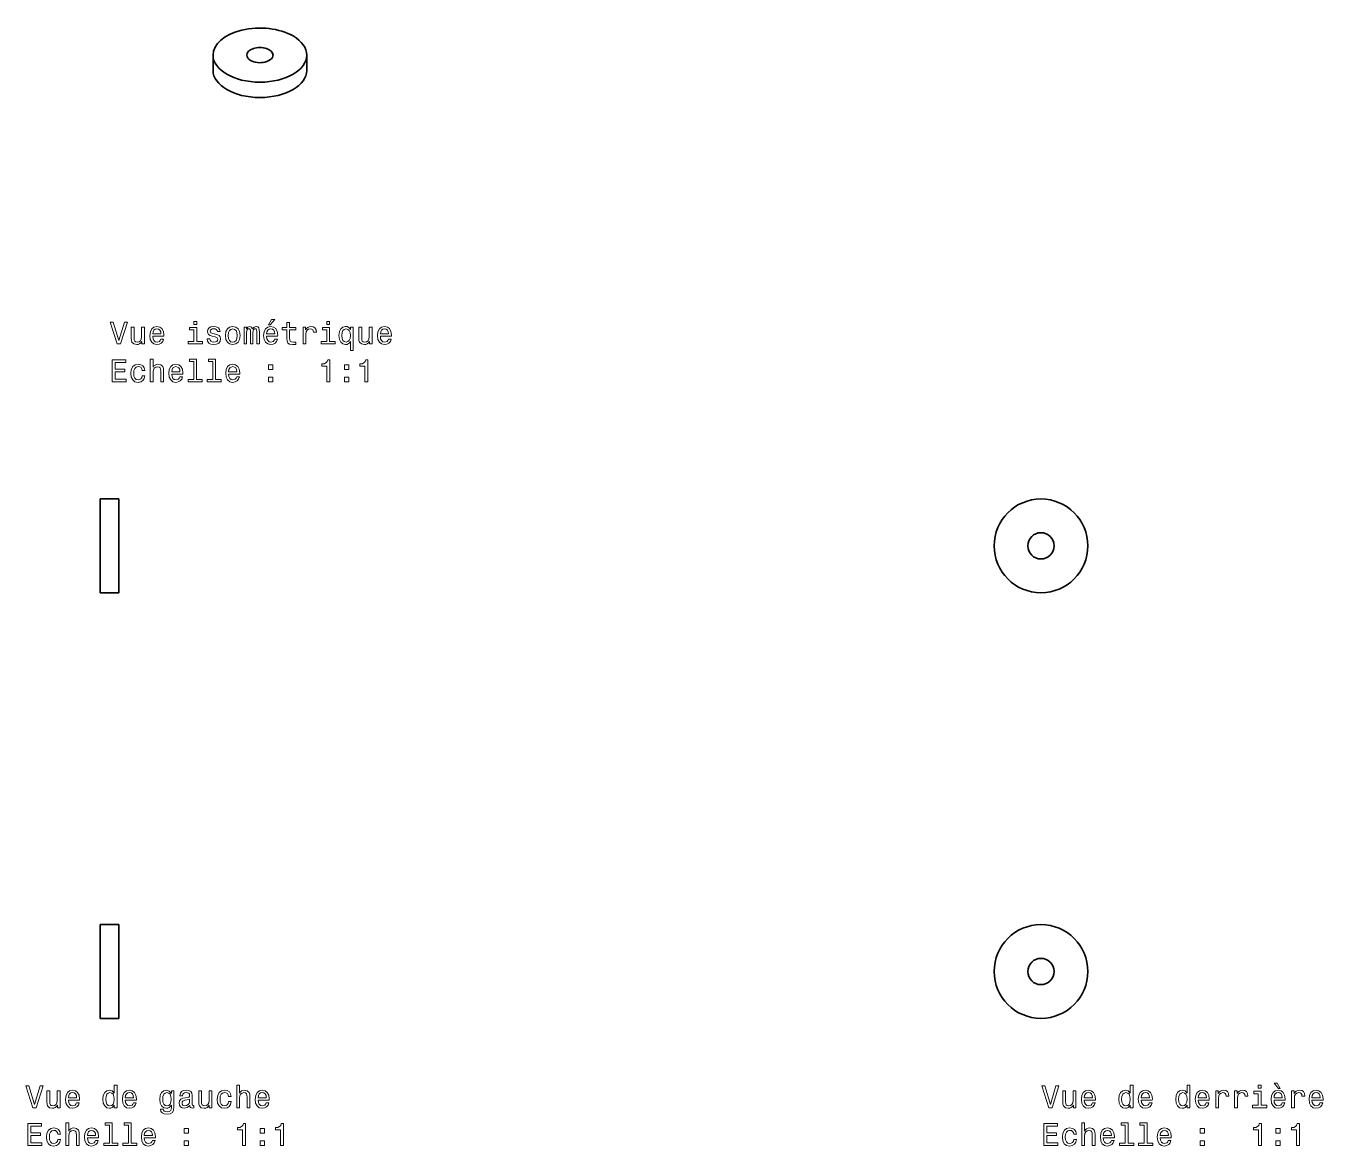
# Model space of a CAD drawing. Extents: x 503 to 938, y 323 to 566.
# Drawn here: x 730.2 to 937.9, y 358.5 to 537.8 of the extents above; entities that cross this region are included whole.
import ezdxf

# ---------------------------------------------------------------- set-up
doc = ezdxf.new("R2010")
doc.units = 0

msp = doc.modelspace()

# ---------------------------------------------------------------- linework, layer by layer
at = {"color": 7, "lineweight": 35, "ltscale": 0.061237}
for p, q in [((760.19, 530.65), (760.19, 533.1)), ((775.19, 530.65), (775.19, 533.1))]:
    msp.add_line(p, q, dxfattribs=at)
at = {"color": 7, "lineweight": 35, "ltscale": 0.1875}
for p, q in [((742.11, 454.56), (742.11, 462.06)), ((745.11, 454.56), (745.11, 462.06)), ((742.11, 447.06), (742.11, 454.56)), ((745.11, 447.06), (745.11, 454.56)), ((742.11, 386.44), (742.11, 393.94)), ((745.11, 386.44), (745.11, 393.94)), ((742.11, 378.94), (742.11, 386.44)), ((745.11, 378.94), (745.11, 386.44))]:
    msp.add_line(p, q, dxfattribs=at)
at = {"color": 7, "lineweight": 35, "ltscale": 0.075}
for p, q in [((742.11, 462.06), (745.11, 462.06)), ((742.11, 447.06), (745.11, 447.06)), ((742.11, 393.94), (745.11, 393.94)), ((742.11, 378.94), (745.11, 378.94))]:
    msp.add_line(p, q, dxfattribs=at)
at = {"color": 7, "lineweight": 13}
for points in [[(746, 490.38), (745.12, 487.4), (744.22, 490.38), (743.74, 490.38), (744.87, 486.87), (745.38, 486.87), (746.48, 490.38)], [(757.6, 490.49), (757.13, 490.49), (757.13, 489.99), (757.6, 489.99)], [(769.07, 489.95), (769.36, 489.95), (770.06, 490.8), (769.57, 490.8)], [(772, 489.11), (772, 487.75), (772.03, 487.31), (772.17, 487.01), (772.45, 486.84), (772.93, 486.77), (773.46, 486.8), (773.46, 487.18), (773.07, 487.15), (772.73, 487.19), (772.54, 487.32), (772.46, 487.53), (772.44, 487.83), (772.44, 489.11), (773.46, 489.11), (773.46, 489.49), (772.44, 489.49), (772.44, 490.28), (772, 490.28), (772, 489.49), (771.23, 489.49), (771.23, 489.11)], [(778.85, 490.49), (778.38, 490.49), (778.38, 489.99), (778.85, 489.99)], [(749.2, 489.58), (748.76, 489.58), (748.76, 488.02), (748.71, 487.65), (748.56, 487.39), (748.34, 487.23), (748.04, 487.18), (747.8, 487.22), (747.65, 487.34), (747.57, 487.55), (747.55, 487.84), (747.55, 489.58), (747.1, 489.58), (747.1, 487.8), (747.12, 487.44), (747.21, 487.14), (747.51, 486.87), (747.97, 486.77), (748.23, 486.81), (748.44, 486.9), (748.63, 487.06), (748.78, 487.28), (748.78, 486.87), (749.2, 486.87)], [(750.54, 488.1), (752.32, 488.1), (752.32, 488.3), (752.24, 488.88), (752.02, 489.32), (751.67, 489.58), (751.2, 489.67), (750.74, 489.57), (750.38, 489.29), (750.16, 488.83), (750.08, 488.23), (750.15, 487.61), (750.38, 487.15), (750.73, 486.87), (751.18, 486.77), (751.58, 486.84), (751.9, 487.01), (752.13, 487.28), (752.27, 487.65), (751.83, 487.65), (751.74, 487.45), (751.61, 487.29), (751.24, 487.17), (750.95, 487.23), (750.73, 487.41), (750.59, 487.69), (750.54, 488.08)], [(750.54, 488.47), (750.6, 488.82), (750.73, 489.07), (750.94, 489.23), (751.21, 489.29), (751.48, 489.23), (751.69, 489.07), (751.81, 488.82), (751.86, 488.47)], [(757.58, 487.24), (757.58, 489.49), (756.44, 489.49), (756.44, 489.11), (757.14, 489.11), (757.14, 487.24), (756.23, 487.24), (756.23, 486.87), (758.5, 486.87), (758.5, 487.24)], [(760.59, 488.45), (760.16, 488.55), (759.84, 488.67), (759.74, 488.9), (759.77, 489.07), (759.87, 489.19), (760.04, 489.27), (760.29, 489.3), (760.53, 489.27), (760.71, 489.18), (760.83, 489.04), (760.88, 488.86), (761.32, 488.86), (761.32, 488.87), (761.24, 489.2), (761.04, 489.45), (760.71, 489.61), (760.29, 489.67), (759.86, 489.61), (759.55, 489.45), (759.35, 489.2), (759.29, 488.89), (759.34, 488.59), (759.48, 488.37), (759.71, 488.22), (760.05, 488.12), (760.54, 488), (760.84, 487.87), (760.93, 487.77), (760.96, 487.62), (760.91, 487.43), (760.79, 487.29), (760.59, 487.2), (760.33, 487.17), (760.05, 487.2), (759.85, 487.3), (759.71, 487.48), (759.66, 487.71), (759.23, 487.71), (759.3, 487.31), (759.51, 487.02), (759.84, 486.84), (760.29, 486.77), (760.76, 486.84), (761.11, 487.02), (761.32, 487.3), (761.4, 487.67), (761.34, 487.99), (761.19, 488.2), (760.93, 488.34)], [(762.17, 488.22), (762.25, 487.61), (762.48, 487.15), (762.85, 486.87), (763.34, 486.77), (763.83, 486.87), (764.2, 487.15), (764.43, 487.6), (764.52, 488.22), (764.43, 488.84), (764.2, 489.3), (763.83, 489.57), (763.34, 489.67), (762.85, 489.57), (762.48, 489.29), (762.25, 488.84)], [(762.62, 488.23), (762.67, 488.68), (762.81, 489.01), (763.03, 489.21), (763.34, 489.28), (763.64, 489.21), (763.87, 489.01), (764.01, 488.68), (764.06, 488.23), (764.01, 487.77), (763.87, 487.44), (763.64, 487.23), (763.34, 487.17), (763.03, 487.23), (762.81, 487.44), (762.67, 487.77)], [(765.16, 486.87), (765.57, 486.87), (765.57, 488.68), (765.59, 488.95), (765.67, 489.15), (765.78, 489.27), (765.93, 489.31), (766.05, 489.27), (766.13, 489.17), (766.18, 489), (766.19, 488.77), (766.19, 486.87), (766.57, 486.87), (766.57, 488.68), (766.6, 488.95), (766.67, 489.15), (766.8, 489.27), (766.95, 489.31), (767.07, 489.27), (767.15, 489.17), (767.2, 488.77), (767.2, 486.87), (767.61, 486.87), (767.61, 488.74), (767.58, 489.13), (767.5, 489.43), (767.34, 489.61), (767.08, 489.67), (766.77, 489.57), (766.53, 489.28), (766.35, 489.57), (766.03, 489.67), (765.75, 489.57), (765.55, 489.29), (765.55, 489.58), (765.16, 489.58)], [(768.76, 488.1), (770.53, 488.1), (770.54, 488.3), (770.46, 488.88), (770.24, 489.32), (769.88, 489.58), (769.41, 489.67), (768.95, 489.57), (768.6, 489.29), (768.37, 488.83), (768.29, 488.23), (768.37, 487.61), (768.6, 487.15), (768.94, 486.87), (769.4, 486.77), (769.79, 486.84), (770.11, 487.01), (770.35, 487.28), (770.49, 487.65), (770.05, 487.65), (769.96, 487.45), (769.83, 487.29), (769.45, 487.17), (769.17, 487.23), (768.95, 487.41), (768.81, 487.69), (768.76, 488.08)], [(768.76, 488.47), (768.81, 488.82), (768.95, 489.07), (769.16, 489.23), (769.43, 489.29), (769.7, 489.23), (769.9, 489.07), (770.03, 488.82), (770.07, 488.47)], [(774.61, 486.87), (775.05, 486.87), (775.05, 488.42), (775.1, 488.79), (775.23, 489.06), (775.45, 489.22), (775.75, 489.28), (775.97, 489.24), (776.14, 489.14), (776.24, 488.97), (776.28, 488.74), (776.73, 488.74), (776.67, 489.15), (776.5, 489.44), (776.22, 489.61), (775.84, 489.67), (775.59, 489.63), (775.36, 489.53), (775.17, 489.36), (775.01, 489.13), (775.01, 489.58), (774.61, 489.58)], [(778.83, 487.24), (778.83, 489.49), (777.69, 489.49), (777.69, 489.11), (778.39, 489.11), (778.39, 487.24), (777.48, 487.24), (777.48, 486.87), (779.75, 486.87), (779.75, 487.24)], [(782.18, 489.16), (782.02, 489.39), (781.84, 489.55), (781.64, 489.64), (781.4, 489.67), (780.97, 489.57), (780.64, 489.29), (780.42, 488.84), (780.35, 488.23), (780.42, 487.61), (780.64, 487.16), (780.97, 486.87), (781.4, 486.77), (781.64, 486.81), (781.84, 486.89), (782.02, 487.05), (782.18, 487.28), (782.18, 485.82), (782.62, 485.82), (782.62, 489.58), (782.18, 489.58)], [(780.8, 488.23), (780.85, 488.68), (780.99, 489), (781.2, 489.21), (781.48, 489.28), (781.77, 489.21), (781.99, 489.01), (782.12, 488.68), (782.17, 488.23), (782.12, 487.77), (781.99, 487.44), (781.77, 487.24), (781.48, 487.17), (781.2, 487.24), (780.99, 487.44), (780.85, 487.77)], [(785.64, 489.58), (785.19, 489.58), (785.19, 488.02), (785.14, 487.65), (785, 487.39), (784.77, 487.23), (784.47, 487.18), (784.24, 487.22), (784.08, 487.34), (784, 487.55), (783.98, 487.84), (783.98, 489.58), (783.53, 489.58), (783.53, 487.8), (783.55, 487.44), (783.65, 487.14), (783.94, 486.87), (784.41, 486.77), (784.66, 486.81), (784.88, 486.9), (785.06, 487.06), (785.21, 487.28), (785.21, 486.87), (785.64, 486.87)], [(786.97, 488.1), (788.75, 488.1), (788.75, 488.3), (788.67, 488.88), (788.45, 489.32), (788.1, 489.58), (787.63, 489.67), (787.17, 489.57), (786.82, 489.29), (786.59, 488.83), (786.51, 488.23), (786.59, 487.61), (786.81, 487.15), (787.16, 486.87), (787.61, 486.77), (788.01, 486.84), (788.33, 487.01), (788.57, 487.28), (788.7, 487.65), (788.26, 487.65), (788.17, 487.45), (788.04, 487.29), (787.67, 487.17), (787.38, 487.23), (787.17, 487.41), (787.02, 487.69), (786.97, 488.08)], [(786.97, 488.47), (787.03, 488.82), (787.17, 489.07), (787.37, 489.23), (787.64, 489.29), (787.91, 489.23), (788.12, 489.07), (788.24, 488.82), (788.29, 488.47)], [(744.07, 480.82), (746.28, 480.82), (746.28, 481.25), (744.53, 481.25), (744.53, 482.43), (746.09, 482.43), (746.09, 482.85), (744.53, 482.85), (744.53, 483.9), (746.24, 483.9), (746.24, 484.32), (744.07, 484.32)], [(750.15, 480.82), (750.6, 480.82), (750.6, 482.39), (750.64, 482.75), (750.79, 483.01), (751.02, 483.17), (751.32, 483.23), (751.56, 483.18), (751.71, 483.04), (751.79, 482.82), (751.81, 482.51), (751.81, 480.82), (752.26, 480.82), (752.26, 482.6), (752.24, 482.96), (752.15, 483.26), (751.85, 483.53), (751.38, 483.63), (751.13, 483.59), (750.91, 483.5), (750.73, 483.35), (750.6, 483.14), (750.6, 484.44), (750.15, 484.44)], [(757.11, 484.07), (757.11, 481.2), (756.19, 481.2), (756.19, 480.82), (758.46, 480.82), (758.46, 481.2), (757.55, 481.2), (757.55, 484.44), (756.41, 484.44), (756.41, 484.07)], [(760.14, 484.07), (760.14, 481.2), (759.23, 481.2), (759.23, 480.82), (761.5, 480.82), (761.5, 481.2), (760.59, 481.2), (760.59, 484.44), (759.45, 484.44), (759.45, 484.07)], [(778.43, 480.82), (778.89, 480.82), (778.89, 484.35), (778.55, 484.35), (778.46, 484.04), (778.27, 483.83), (778, 483.71), (777.61, 483.67), (777.61, 483.32), (778.43, 483.32)], [(784.5, 480.82), (784.96, 480.82), (784.96, 484.35), (784.62, 484.35), (784.53, 484.04), (784.35, 483.83), (784.07, 483.71), (783.69, 483.67), (783.69, 483.32), (784.5, 483.32)], [(748.84, 482.63), (749.28, 482.63), (749.19, 483.04), (748.97, 483.36), (748.63, 483.55), (748.2, 483.63), (747.71, 483.53), (747.34, 483.24), (747.11, 482.79), (747.03, 482.17), (747.11, 481.56), (747.33, 481.11), (747.69, 480.82), (748.18, 480.73), (748.61, 480.8), (748.95, 481.02), (749.18, 481.35), (749.29, 481.79), (748.86, 481.79), (748.79, 481.51), (748.65, 481.3), (748.44, 481.17), (748.2, 481.13), (747.89, 481.19), (747.67, 481.39), (747.53, 481.72), (747.49, 482.19), (747.53, 482.64), (747.67, 482.97), (747.9, 483.17), (748.2, 483.24), (748.46, 483.19), (748.66, 483.08), (748.79, 482.89)], [(753.58, 482.05), (755.35, 482.05), (755.36, 482.26), (755.28, 482.84), (755.05, 483.27), (754.7, 483.53), (754.23, 483.63), (753.77, 483.53), (753.42, 483.24), (753.19, 482.79), (753.11, 482.18), (753.19, 481.56), (753.42, 481.11), (753.76, 480.82), (754.22, 480.73), (754.61, 480.79), (754.93, 480.97), (755.17, 481.24), (755.31, 481.6), (754.87, 481.6), (754.78, 481.4), (754.65, 481.25), (754.27, 481.13), (753.99, 481.18), (753.77, 481.36), (753.63, 481.65), (753.58, 482.03)], [(753.58, 482.42), (753.63, 482.77), (753.77, 483.03), (753.98, 483.18), (754.25, 483.24), (754.52, 483.18), (754.72, 483.03), (754.85, 482.77), (754.89, 482.42)], [(762.69, 482.05), (764.46, 482.05), (764.47, 482.26), (764.38, 482.84), (764.16, 483.27), (763.81, 483.53), (763.34, 483.63), (762.88, 483.53), (762.53, 483.24), (762.3, 482.79), (762.22, 482.18), (762.3, 481.56), (762.52, 481.11), (762.87, 480.82), (763.33, 480.73), (763.72, 480.79), (764.04, 480.97), (764.28, 481.24), (764.42, 481.6), (763.98, 481.6), (763.89, 481.4), (763.75, 481.25), (763.38, 481.13), (763.09, 481.18), (762.88, 481.36), (762.74, 481.65), (762.69, 482.03)], [(762.69, 482.42), (762.74, 482.77), (762.88, 483.03), (763.08, 483.18), (763.36, 483.24), (763.62, 483.18), (763.83, 483.03), (763.96, 482.77), (764, 482.42)], [(769.07, 482.78), (769.76, 482.78), (769.76, 483.53), (769.07, 483.53)], [(781.21, 482.78), (781.91, 482.78), (781.91, 483.53), (781.21, 483.53)], [(769.07, 480.82), (769.76, 480.82), (769.76, 481.58), (769.07, 481.58)], [(781.21, 480.82), (781.91, 480.82), (781.91, 481.58), (781.21, 481.58)], [(732.5, 368.15), (731.62, 365.17), (730.72, 368.15), (730.24, 368.15), (731.37, 364.64), (731.88, 364.64), (732.98, 368.15)], [(744.39, 365.06), (744.39, 364.64), (744.83, 364.64), (744.83, 368.26), (744.39, 368.26), (744.39, 366.94), (744.06, 367.32), (743.85, 367.41), (743.61, 367.45), (743.18, 367.35), (742.85, 367.06), (742.63, 366.61), (742.56, 366), (742.63, 365.39), (742.85, 364.93), (743.18, 364.64), (743.61, 364.55), (743.85, 364.58), (744.06, 364.67)], [(763.98, 364.64), (764.42, 364.64), (764.42, 366.21), (764.47, 366.56), (764.61, 366.83), (764.84, 366.99), (765.14, 367.05), (765.38, 367), (765.54, 366.86), (765.61, 366.64), (765.64, 366.33), (765.64, 364.64), (766.08, 364.64), (766.08, 366.42), (766.06, 366.78), (765.97, 367.08), (765.67, 367.35), (765.21, 367.45), (764.96, 367.41), (764.74, 367.32), (764.56, 367.16), (764.42, 366.96), (764.42, 368.26), (763.98, 368.26)], [(895.11, 368.15), (894.23, 365.17), (893.33, 368.15), (892.85, 368.15), (893.98, 364.64), (894.48, 364.64), (895.59, 368.15)], [(907, 365.06), (907, 364.64), (907.44, 364.64), (907.44, 368.26), (907, 368.26), (907, 366.94), (906.66, 367.32), (906.46, 367.41), (906.22, 367.45), (905.79, 367.35), (905.46, 367.06), (905.24, 366.61), (905.17, 366), (905.24, 365.39), (905.46, 364.93), (905.79, 364.64), (906.22, 364.55), (906.46, 364.58), (906.67, 364.67)], [(916.1, 365.06), (916.1, 364.64), (916.55, 364.64), (916.55, 368.26), (916.11, 368.26), (916.11, 366.94), (915.77, 367.32), (915.56, 367.41), (915.33, 367.45), (914.9, 367.35), (914.57, 367.06), (914.35, 366.61), (914.27, 366), (914.35, 365.39), (914.57, 364.93), (914.9, 364.64), (915.33, 364.55), (915.56, 364.58), (915.78, 364.67)], [(927.96, 368.26), (927.49, 368.26), (927.49, 367.76), (927.96, 367.76)], [(931.02, 367.72), (930.52, 368.58), (930.02, 368.58), (930.72, 367.72)], [(735.7, 367.35), (735.26, 367.35), (735.26, 365.79), (735.21, 365.43), (735.06, 365.16), (734.84, 365), (734.54, 364.95), (734.3, 364.99), (734.15, 365.11), (734.07, 365.32), (734.05, 365.61), (734.05, 367.35), (733.6, 367.35), (733.6, 365.57), (733.62, 365.21), (733.71, 364.92), (734.01, 364.64), (734.47, 364.55), (734.73, 364.58), (734.94, 364.67), (735.13, 364.83), (735.28, 365.06), (735.28, 364.64), (735.7, 364.64)], [(737.04, 365.87), (738.82, 365.87), (738.82, 366.08), (738.74, 366.66), (738.52, 367.09), (738.17, 367.35), (737.7, 367.45), (737.24, 367.35), (736.88, 367.06), (736.66, 366.61), (736.58, 366), (736.65, 365.38), (736.88, 364.93), (737.23, 364.64), (737.68, 364.55), (738.08, 364.61), (738.4, 364.78), (738.63, 365.06), (738.77, 365.42), (738.33, 365.42), (738.24, 365.22), (738.11, 365.07), (737.74, 364.95), (737.45, 365), (737.23, 365.18), (737.09, 365.47), (737.04, 365.85)], [(737.04, 366.24), (737.1, 366.59), (737.23, 366.85), (737.44, 367), (737.71, 367.06), (737.98, 367), (738.19, 366.85), (738.31, 366.59), (738.36, 366.24)], [(743.69, 367.05), (743.98, 366.98), (744.2, 366.78), (744.33, 366.45), (744.38, 366), (744.33, 365.54), (744.2, 365.21), (743.98, 365.01), (743.69, 364.95), (743.41, 365.01), (743.2, 365.21), (743.06, 365.55), (743.01, 366), (743.06, 366.45), (743.2, 366.78), (743.41, 366.98)], [(746.15, 365.87), (747.92, 365.87), (747.93, 366.08), (747.85, 366.66), (747.63, 367.09), (747.27, 367.35), (746.8, 367.45), (746.35, 367.35), (745.99, 367.06), (745.77, 366.61), (745.69, 366), (745.76, 365.38), (745.99, 364.93), (746.34, 364.64), (746.79, 364.55), (747.18, 364.61), (747.51, 364.78), (747.74, 365.06), (747.88, 365.42), (747.44, 365.42), (747.35, 365.22), (747.22, 365.07), (746.85, 364.95), (746.56, 365), (746.34, 365.18), (746.2, 365.47), (746.15, 365.85)], [(746.15, 366.24), (746.2, 366.59), (746.34, 366.85), (746.55, 367), (746.82, 367.06), (747.09, 367), (747.29, 366.85), (747.42, 366.59), (747.47, 366.24)], [(753.94, 364.76), (753.94, 367.35), (753.52, 367.35), (753.52, 366.91), (753.17, 367.31), (752.96, 367.41), (752.72, 367.45), (752.29, 367.35), (751.96, 367.06), (751.74, 366.61), (751.67, 366), (751.74, 365.38), (751.96, 364.93), (752.29, 364.64), (752.72, 364.55), (752.96, 364.58), (753.16, 364.67), (753.52, 365.06), (753.52, 364.67), (753.48, 364.37), (753.37, 364.15), (753.15, 364.03), (752.84, 363.98), (752.56, 364.01), (752.36, 364.09), (752.25, 364.22), (752.21, 364.4), (751.78, 364.4), (751.78, 364.38), (751.85, 364.05), (752.05, 363.81), (752.37, 363.65), (752.81, 363.6), (753.34, 363.68), (753.68, 363.89), (753.88, 364.26)], [(752.13, 366), (752.17, 366.45), (752.31, 366.78), (752.52, 366.98), (752.8, 367.05), (753.1, 366.98), (753.32, 366.78), (753.46, 366.45), (753.51, 366), (753.46, 365.54), (753.32, 365.21), (753.1, 365.01), (752.8, 364.95), (752.52, 365.01), (752.31, 365.21), (752.17, 365.55)], [(756.48, 365), (756.48, 364.98), (756.5, 364.81), (756.58, 364.69), (756.9, 364.59), (757.14, 364.63), (757.14, 364.98), (757.04, 364.96), (756.9, 365.03), (756.87, 365.23), (756.87, 366.63), (756.81, 366.99), (756.63, 367.24), (756.33, 367.39), (755.89, 367.45), (755.47, 367.39), (755.16, 367.22), (754.96, 366.95), (754.89, 366.6), (754.89, 366.56), (755.29, 366.56), (755.33, 366.78), (755.44, 366.93), (755.62, 367.02), (755.88, 367.05), (756.12, 367.03), (756.3, 366.95), (756.41, 366.82), (756.44, 366.64), (756.42, 366.43), (756.34, 366.32), (756.14, 366.27), (755.76, 366.23), (755.33, 366.14), (755.02, 365.98), (754.84, 365.73), (754.78, 365.35), (754.83, 365.02), (754.99, 364.77), (755.24, 364.62), (755.59, 364.56), (756.06, 364.67)], [(756.43, 365.59), (756.37, 365.33), (756.21, 365.13), (755.96, 365), (755.67, 364.95), (755.47, 364.98), (755.34, 365.06), (755.25, 365.2), (755.23, 365.39), (755.25, 365.57), (755.33, 365.7), (755.65, 365.84), (756.06, 365.9), (756.43, 366.02)], [(759.99, 367.35), (759.55, 367.35), (759.55, 365.79), (759.5, 365.43), (759.35, 365.16), (759.13, 365), (758.83, 364.95), (758.59, 364.99), (758.44, 365.11), (758.35, 365.32), (758.33, 365.61), (758.33, 367.35), (757.89, 367.35), (757.89, 365.57), (757.91, 365.21), (758, 364.92), (758.29, 364.64), (758.76, 364.55), (759.01, 364.58), (759.23, 364.67), (759.42, 364.83), (759.57, 365.06), (759.57, 364.64), (759.99, 364.64)], [(762.67, 366.45), (763.1, 366.45), (763.01, 366.86), (762.8, 367.18), (762.46, 367.37), (762.02, 367.45), (761.54, 367.35), (761.17, 367.06), (760.94, 366.61), (760.86, 365.99), (760.93, 365.38), (761.16, 364.93), (761.52, 364.64), (762.01, 364.55), (762.44, 364.62), (762.78, 364.84), (763.01, 365.17), (763.11, 365.61), (762.69, 365.61), (762.61, 365.33), (762.47, 365.12), (762.27, 364.99), (762.02, 364.95), (761.71, 365.01), (761.49, 365.21), (761.35, 365.54), (761.31, 366.01), (761.35, 366.46), (761.5, 366.79), (761.72, 366.99), (762.02, 367.06), (762.28, 367.01), (762.48, 366.9), (762.61, 366.71)], [(767.4, 365.87), (769.18, 365.87), (769.18, 366.08), (769.1, 366.66), (768.88, 367.09), (768.53, 367.35), (768.06, 367.45), (767.6, 367.35), (767.25, 367.06), (767.02, 366.61), (766.94, 366), (767.01, 365.38), (767.24, 364.93), (767.59, 364.64), (768.04, 364.55), (768.44, 364.61), (768.76, 364.78), (769, 365.06), (769.13, 365.42), (768.69, 365.42), (768.6, 365.22), (768.47, 365.07), (768.1, 364.95), (767.81, 365), (767.59, 365.18), (767.45, 365.47), (767.4, 365.85)], [(767.4, 366.24), (767.46, 366.59), (767.59, 366.85), (767.8, 367), (768.07, 367.06), (768.34, 367), (768.55, 366.85), (768.67, 366.59), (768.72, 366.24)], [(898.31, 367.35), (897.87, 367.35), (897.87, 365.79), (897.82, 365.43), (897.67, 365.16), (897.44, 365), (897.15, 364.95), (896.91, 364.99), (896.76, 365.11), (896.67, 365.32), (896.65, 365.61), (896.65, 367.35), (896.21, 367.35), (896.21, 365.57), (896.22, 365.21), (896.32, 364.92), (896.61, 364.64), (897.08, 364.55), (897.33, 364.58), (897.55, 364.67), (897.74, 364.83), (897.89, 365.06), (897.89, 364.64), (898.31, 364.64)], [(899.65, 365.87), (901.42, 365.87), (901.43, 366.08), (901.35, 366.66), (901.13, 367.09), (900.77, 367.35), (900.3, 367.45), (899.84, 367.35), (899.49, 367.06), (899.26, 366.61), (899.18, 366), (899.26, 365.38), (899.49, 364.93), (899.83, 364.64), (900.29, 364.55), (900.68, 364.61), (901, 364.78), (901.24, 365.06), (901.38, 365.42), (900.94, 365.42), (900.85, 365.22), (900.72, 365.07), (900.34, 364.95), (900.06, 365), (899.84, 365.18), (899.7, 365.47), (899.65, 365.85)], [(899.65, 366.24), (899.7, 366.59), (899.84, 366.85), (900.05, 367), (900.32, 367.06), (900.59, 367), (900.79, 366.85), (900.92, 366.59), (900.96, 366.24)], [(906.3, 367.05), (906.59, 366.98), (906.81, 366.78), (906.94, 366.45), (906.99, 366), (906.94, 365.54), (906.81, 365.21), (906.59, 365.01), (906.3, 364.95), (906.02, 365.01), (905.81, 365.21), (905.66, 365.55), (905.62, 366), (905.66, 366.45), (905.81, 366.78), (906.02, 366.98)], [(908.76, 365.87), (910.53, 365.87), (910.54, 366.08), (910.46, 366.66), (910.23, 367.09), (909.88, 367.35), (909.41, 367.45), (908.95, 367.35), (908.6, 367.06), (908.37, 366.61), (908.29, 366), (908.37, 365.38), (908.59, 364.93), (908.94, 364.64), (909.4, 364.55), (909.79, 364.61), (910.11, 364.78), (910.35, 365.06), (910.49, 365.42), (910.05, 365.42), (909.96, 365.22), (909.83, 365.07), (909.45, 364.95), (909.16, 365), (908.95, 365.18), (908.81, 365.47), (908.76, 365.85)], [(908.76, 366.24), (908.81, 366.59), (908.95, 366.85), (909.15, 367), (909.43, 367.06), (909.69, 367), (909.9, 366.85), (910.03, 366.59), (910.07, 366.24)], [(915.4, 367.05), (915.7, 366.98), (915.92, 366.78), (916.05, 366.45), (916.1, 366), (916.05, 365.54), (915.92, 365.21), (915.7, 365.01), (915.4, 364.95), (915.13, 365.01), (914.91, 365.21), (914.77, 365.55), (914.73, 366), (914.77, 366.45), (914.91, 366.78), (915.13, 366.98)], [(917.86, 365.87), (919.64, 365.87), (919.64, 366.08), (919.56, 366.66), (919.34, 367.09), (918.99, 367.35), (918.52, 367.45), (918.06, 367.35), (917.71, 367.06), (917.48, 366.61), (917.4, 366), (917.48, 365.38), (917.7, 364.93), (918.05, 364.64), (918.5, 364.55), (918.9, 364.61), (919.22, 364.78), (919.46, 365.06), (919.59, 365.42), (919.16, 365.42), (919.06, 365.22), (918.93, 365.07), (918.56, 364.95), (918.27, 365), (918.06, 365.18), (917.91, 365.47), (917.86, 365.85)], [(917.86, 366.24), (917.92, 366.59), (918.06, 366.85), (918.26, 367), (918.53, 367.06), (918.8, 367), (919.01, 366.85), (919.14, 366.59), (919.18, 366.24)], [(920.68, 364.64), (921.12, 364.64), (921.12, 366.19), (921.17, 366.56), (921.3, 366.83), (921.53, 366.99), (921.82, 367.05), (922.05, 367.01), (922.21, 366.91), (922.31, 366.74), (922.35, 366.51), (922.8, 366.51), (922.74, 366.92), (922.57, 367.21), (922.29, 367.39), (921.91, 367.45), (921.66, 367.41), (921.43, 367.31), (921.24, 367.13), (921.08, 366.9), (921.08, 367.35), (920.68, 367.35)], [(923.71, 364.64), (924.16, 364.64), (924.16, 366.19), (924.2, 366.56), (924.34, 366.83), (924.56, 366.99), (924.86, 367.05), (925.08, 367.01), (925.25, 366.91), (925.35, 366.74), (925.38, 366.51), (925.83, 366.51), (925.77, 366.92), (925.61, 367.21), (925.33, 367.39), (924.95, 367.45), (924.69, 367.41), (924.47, 367.31), (924.27, 367.13), (924.12, 366.9), (924.12, 367.35), (923.71, 367.35)], [(927.94, 365.02), (927.94, 367.26), (926.8, 367.26), (926.8, 366.88), (927.5, 366.88), (927.5, 365.02), (926.59, 365.02), (926.59, 364.64), (928.86, 364.64), (928.86, 365.02)], [(930.01, 365.87), (931.78, 365.87), (931.79, 366.08), (931.71, 366.66), (931.49, 367.09), (931.13, 367.35), (930.66, 367.45), (930.2, 367.35), (929.85, 367.06), (929.62, 366.61), (929.54, 366), (929.62, 365.38), (929.85, 364.93), (930.19, 364.64), (930.65, 364.55), (931.04, 364.61), (931.36, 364.78), (931.6, 365.06), (931.74, 365.42), (931.3, 365.42), (931.21, 365.22), (931.08, 365.07), (930.7, 364.95), (930.42, 365), (930.2, 365.18), (930.06, 365.47), (930.01, 365.85)], [(930.01, 366.24), (930.06, 366.59), (930.2, 366.85), (930.41, 367), (930.68, 367.06), (930.95, 367), (931.15, 366.85), (931.28, 366.59), (931.32, 366.24)], [(932.82, 364.64), (933.27, 364.64), (933.27, 366.19), (933.31, 366.56), (933.45, 366.83), (933.67, 366.99), (933.97, 367.05), (934.19, 367.01), (934.36, 366.91), (934.46, 366.74), (934.49, 366.51), (934.94, 366.51), (934.88, 366.92), (934.71, 367.21), (934.44, 367.39), (934.06, 367.45), (933.8, 367.41), (933.58, 367.31), (933.38, 367.13), (933.23, 366.9), (933.23, 367.35), (932.82, 367.35)], [(936.08, 365.87), (937.86, 365.87), (937.86, 366.08), (937.78, 366.66), (937.56, 367.09), (937.2, 367.35), (936.74, 367.45), (936.28, 367.35), (935.92, 367.06), (935.7, 366.61), (935.62, 366), (935.69, 365.38), (935.92, 364.93), (936.27, 364.64), (936.72, 364.55), (937.11, 364.61), (937.44, 364.78), (937.67, 365.06), (937.81, 365.42), (937.37, 365.42), (937.28, 365.22), (937.15, 365.07), (936.78, 364.95), (936.49, 365), (936.27, 365.18), (936.13, 365.47), (936.08, 365.85)], [(936.08, 366.24), (936.14, 366.59), (936.27, 366.85), (936.48, 367), (936.75, 367.06), (937.02, 367), (937.23, 366.85), (937.35, 366.59), (937.4, 366.24)], [(730.57, 358.6), (732.78, 358.6), (732.78, 359.02), (731.03, 359.02), (731.03, 360.21), (732.59, 360.21), (732.59, 360.62), (731.03, 360.62), (731.03, 361.67), (732.74, 361.67), (732.74, 362.1), (730.57, 362.1)], [(735.34, 360.41), (735.78, 360.41), (735.69, 360.81), (735.47, 361.13), (735.13, 361.32), (734.7, 361.4), (734.21, 361.3), (733.84, 361.02), (733.61, 360.56), (733.53, 359.94), (733.61, 359.33), (733.83, 358.88), (734.19, 358.6), (734.68, 358.5), (735.11, 358.58), (735.45, 358.79), (735.68, 359.12), (735.79, 359.56), (735.36, 359.56), (735.29, 359.28), (735.15, 359.07), (734.94, 358.94), (734.7, 358.9), (734.39, 358.96), (734.17, 359.17), (734.03, 359.49), (733.99, 359.96), (734.03, 360.41), (734.17, 360.74), (734.4, 360.94), (734.7, 361.01), (734.96, 360.97), (735.16, 360.85), (735.29, 360.66)], [(736.65, 358.6), (737.1, 358.6), (737.1, 360.16), (737.14, 360.52), (737.29, 360.78), (737.52, 360.94), (737.82, 361), (738.06, 360.95), (738.21, 360.82), (738.29, 360.59), (738.31, 360.29), (738.31, 358.6), (738.76, 358.6), (738.76, 360.38), (738.74, 360.73), (738.65, 361.03), (738.35, 361.3), (737.88, 361.4), (737.63, 361.37), (737.41, 361.27), (737.23, 361.12), (737.1, 360.91), (737.1, 362.22), (736.65, 362.22)], [(740.08, 359.82), (741.85, 359.82), (741.86, 360.03), (741.78, 360.61), (741.55, 361.04), (741.2, 361.3), (740.73, 361.4), (740.27, 361.3), (739.92, 361.02), (739.69, 360.56), (739.61, 359.95), (739.69, 359.33), (739.92, 358.88), (740.26, 358.6), (740.72, 358.5), (741.11, 358.57), (741.43, 358.74), (741.67, 359.01), (741.81, 359.37), (741.37, 359.37), (741.28, 359.17), (741.15, 359.02), (740.77, 358.9), (740.49, 358.95), (740.27, 359.13), (740.13, 359.42), (740.08, 359.81)], [(743.61, 361.84), (743.61, 358.97), (742.69, 358.97), (742.69, 358.6), (744.96, 358.6), (744.96, 358.97), (744.05, 358.97), (744.05, 362.22), (742.91, 362.22), (742.91, 361.84)], [(746.64, 361.84), (746.64, 358.97), (745.73, 358.97), (745.73, 358.6), (748, 358.6), (748, 358.97), (747.09, 358.97), (747.09, 362.22), (745.95, 362.22), (745.95, 361.84)], [(749.19, 359.82), (750.96, 359.82), (750.97, 360.03), (750.88, 360.61), (750.66, 361.04), (750.31, 361.3), (749.84, 361.4), (749.38, 361.3), (749.03, 361.02), (748.8, 360.56), (748.72, 359.95), (748.8, 359.33), (749.02, 358.88), (749.37, 358.6), (749.83, 358.5), (750.22, 358.57), (750.54, 358.74), (750.78, 359.01), (750.92, 359.37), (750.48, 359.37), (750.39, 359.17), (750.25, 359.02), (749.88, 358.9), (749.59, 358.95), (749.38, 359.13), (749.24, 359.42), (749.19, 359.81)], [(755.57, 360.55), (756.26, 360.55), (756.26, 361.3), (755.57, 361.3)], [(764.93, 358.6), (765.39, 358.6), (765.39, 362.12), (765.05, 362.12), (764.96, 361.81), (764.77, 361.61), (764.5, 361.49), (764.11, 361.45), (764.11, 361.09), (764.93, 361.09)], [(767.71, 360.55), (768.41, 360.55), (768.41, 361.3), (767.71, 361.3)], [(771, 358.6), (771.46, 358.6), (771.46, 362.12), (771.12, 362.12), (771.03, 361.81), (770.85, 361.61), (770.57, 361.49), (770.19, 361.45), (770.19, 361.09), (771, 361.09)], [(893.17, 358.6), (895.39, 358.6), (895.39, 359.02), (893.64, 359.02), (893.64, 360.21), (895.2, 360.21), (895.2, 360.62), (893.64, 360.62), (893.64, 361.67), (895.35, 361.67), (895.35, 362.1), (893.17, 362.1)], [(897.95, 360.41), (898.39, 360.41), (898.3, 360.81), (898.08, 361.13), (897.74, 361.32), (897.3, 361.4), (896.82, 361.3), (896.45, 361.02), (896.22, 360.56), (896.14, 359.94), (896.21, 359.33), (896.44, 358.88), (896.8, 358.6), (897.29, 358.5), (897.72, 358.58), (898.06, 358.79), (898.29, 359.12), (898.39, 359.56), (897.97, 359.56), (897.89, 359.28), (897.75, 359.07), (897.55, 358.94), (897.3, 358.9), (897, 358.96), (896.77, 359.17), (896.64, 359.49), (896.59, 359.96), (896.64, 360.41), (896.78, 360.74), (897.01, 360.94), (897.3, 361.01), (897.57, 360.97), (897.76, 360.85), (897.89, 360.66)], [(899.26, 358.6), (899.7, 358.6), (899.7, 360.16), (899.75, 360.52), (899.9, 360.78), (900.12, 360.94), (900.42, 361), (900.67, 360.95), (900.82, 360.82), (900.89, 360.59), (900.92, 360.29), (900.92, 358.6), (901.36, 358.6), (901.36, 360.38), (901.34, 360.73), (901.25, 361.03), (900.95, 361.3), (900.49, 361.4), (900.24, 361.37), (900.02, 361.27), (899.84, 361.12), (899.7, 360.91), (899.7, 362.22), (899.26, 362.22)], [(902.68, 359.82), (904.46, 359.82), (904.46, 360.03), (904.38, 360.61), (904.16, 361.04), (903.81, 361.3), (903.34, 361.4), (902.88, 361.3), (902.53, 361.02), (902.3, 360.56), (902.22, 359.95), (902.3, 359.33), (902.52, 358.88), (902.87, 358.6), (903.32, 358.5), (903.72, 358.57), (904.04, 358.74), (904.28, 359.01), (904.41, 359.37), (903.98, 359.37), (903.88, 359.17), (903.75, 359.02), (903.38, 358.9), (903.09, 358.95), (902.88, 359.13), (902.73, 359.42), (902.68, 359.81)], [(906.21, 361.84), (906.21, 358.97), (905.3, 358.97), (905.3, 358.6), (907.57, 358.6), (907.57, 358.97), (906.66, 358.97), (906.66, 362.22), (905.52, 362.22), (905.52, 361.84)], [(909.25, 361.84), (909.25, 358.97), (908.34, 358.97), (908.34, 358.6), (910.6, 358.6), (910.6, 358.97), (909.69, 358.97), (909.69, 362.22), (908.55, 362.22), (908.55, 361.84)], [(911.79, 359.82), (913.57, 359.82), (913.57, 360.03), (913.49, 360.61), (913.27, 361.04), (912.92, 361.3), (912.45, 361.4), (911.99, 361.3), (911.64, 361.02), (911.41, 360.56), (911.33, 359.95), (911.4, 359.33), (911.63, 358.88), (911.98, 358.6), (912.43, 358.5), (912.83, 358.57), (913.15, 358.74), (913.39, 359.01), (913.52, 359.37), (913.08, 359.37), (912.99, 359.17), (912.86, 359.02), (912.49, 358.9), (912.2, 358.95), (911.98, 359.13), (911.84, 359.42), (911.79, 359.81)], [(918.17, 360.55), (918.87, 360.55), (918.87, 361.3), (918.17, 361.3)], [(927.54, 358.6), (928, 358.6), (928, 362.12), (927.65, 362.12), (927.56, 361.81), (927.38, 361.61), (927.1, 361.49), (926.72, 361.45), (926.72, 361.09), (927.54, 361.09)], [(930.32, 360.55), (931.01, 360.55), (931.01, 361.3), (930.32, 361.3)], [(933.61, 358.6), (934.07, 358.6), (934.07, 362.12), (933.73, 362.12), (933.63, 361.81), (933.45, 361.61), (933.18, 361.49), (932.79, 361.45), (932.79, 361.09), (933.61, 361.09)], [(740.08, 360.2), (740.13, 360.54), (740.27, 360.8), (740.48, 360.96), (740.75, 361.01), (741.02, 360.96), (741.22, 360.8), (741.35, 360.54), (741.39, 360.2)], [(749.19, 360.2), (749.24, 360.54), (749.38, 360.8), (749.58, 360.96), (749.86, 361.01), (750.12, 360.96), (750.33, 360.8), (750.46, 360.54), (750.5, 360.2)], [(755.57, 358.6), (756.26, 358.6), (756.26, 359.35), (755.57, 359.35)], [(767.71, 358.6), (768.41, 358.6), (768.41, 359.35), (767.71, 359.35)], [(902.68, 360.2), (902.74, 360.54), (902.88, 360.8), (903.08, 360.96), (903.35, 361.01), (903.62, 360.96), (903.83, 360.8), (903.95, 360.54), (904, 360.2)], [(911.79, 360.2), (911.85, 360.54), (911.98, 360.8), (912.19, 360.96), (912.46, 361.01), (912.73, 360.96), (912.94, 360.8), (913.06, 360.54), (913.11, 360.2)], [(918.17, 358.6), (918.87, 358.6), (918.87, 359.35), (918.17, 359.35)], [(930.32, 358.6), (931.01, 358.6), (931.01, 359.35), (930.32, 359.35)]]:
    msp.add_lwpolyline(points, close=True, dxfattribs=at)
at = {"color": 7, "lineweight": 35}
for centre, radius in [((892.71, 454.56), 7.5), ((892.71, 454.56), 2.1), ((892.71, 386.44), 7.5), ((892.71, 386.44), 2.1)]:
    msp.add_circle(centre, radius, dxfattribs=at)
for centre, major_axis, start_param, end_param in [((767.69, 533.1), (7.5, 0), 0.785398, 3.141593), ((767.69, 533.1), (7.5, 0), 0, 0.785398), ((767.69, 533.1), (2.1, 0), 6.283185, 9.424778), ((767.69, 533.1), (7.5, 0), 3.141593, 6.283185), ((767.69, 533.1), (2.1, 0), 3.141593, 3.926991), ((767.69, 533.1), (2.1, 0), 3.926991, 6.283185), ((767.69, 530.65), (7.5, 0), 3.141593, 6.283185)]:
    msp.add_ellipse(centre, major_axis=major_axis, ratio=0.57735, start_param=start_param, end_param=end_param, dxfattribs=at)

doc.saveas('drawing.dxf')
